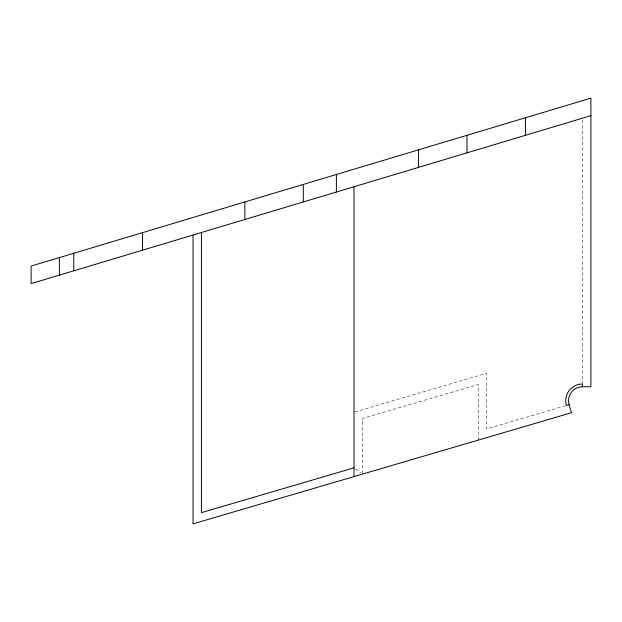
<?xml version="1.0" encoding="UTF-8"?>
<svg xmlns="http://www.w3.org/2000/svg" width="622" height="622" viewBox="0 0 622 622"><rect width="100%" height="100%" fill="white"/><g stroke="black" fill="none" stroke-linecap="round" stroke-linejoin="round"><path stroke-width="0.47" stroke-dasharray="3.11 2.33" d="M354.944 411.935L486.653 373.254L486.653 428.885L565.46 405.738M355.543 468.98L360.884 472.977M582.503 120.132L582.503 382.973M478.256 440.104L478.256 384.474L362.408 418.497L362.408 474.119"/><path stroke-width="0.93" d="M590.9 115.669L31.1 283.609L31.1 266.076L590.9 98.136L590.9 386.736L582.503 386.736L578.242 387.405A13.995 13.995 0 0 0 568.516 400.405L569.076 404.681L571.439 412.736L193.03 523.864L193.03 235.03M354.011 467.837L201.427 512.645L201.427 232.511M569.076 404.681L566.393 405.466A16.794 16.794 0 0 1 582.503 383.937L582.153 386.767M525.434 117.776L525.434 135.308M466.99 135.308L466.99 152.841M418.536 149.848L418.536 167.38M354.011 186.74L354.011 476.584M336.385 174.494L336.385 192.027M303.318 184.415L303.318 201.948M244.866 201.948L244.866 219.48M142.508 232.651L142.508 250.192M73.8 253.271L73.8 270.803M59.385 257.594L59.385 275.126"/></g></svg>
